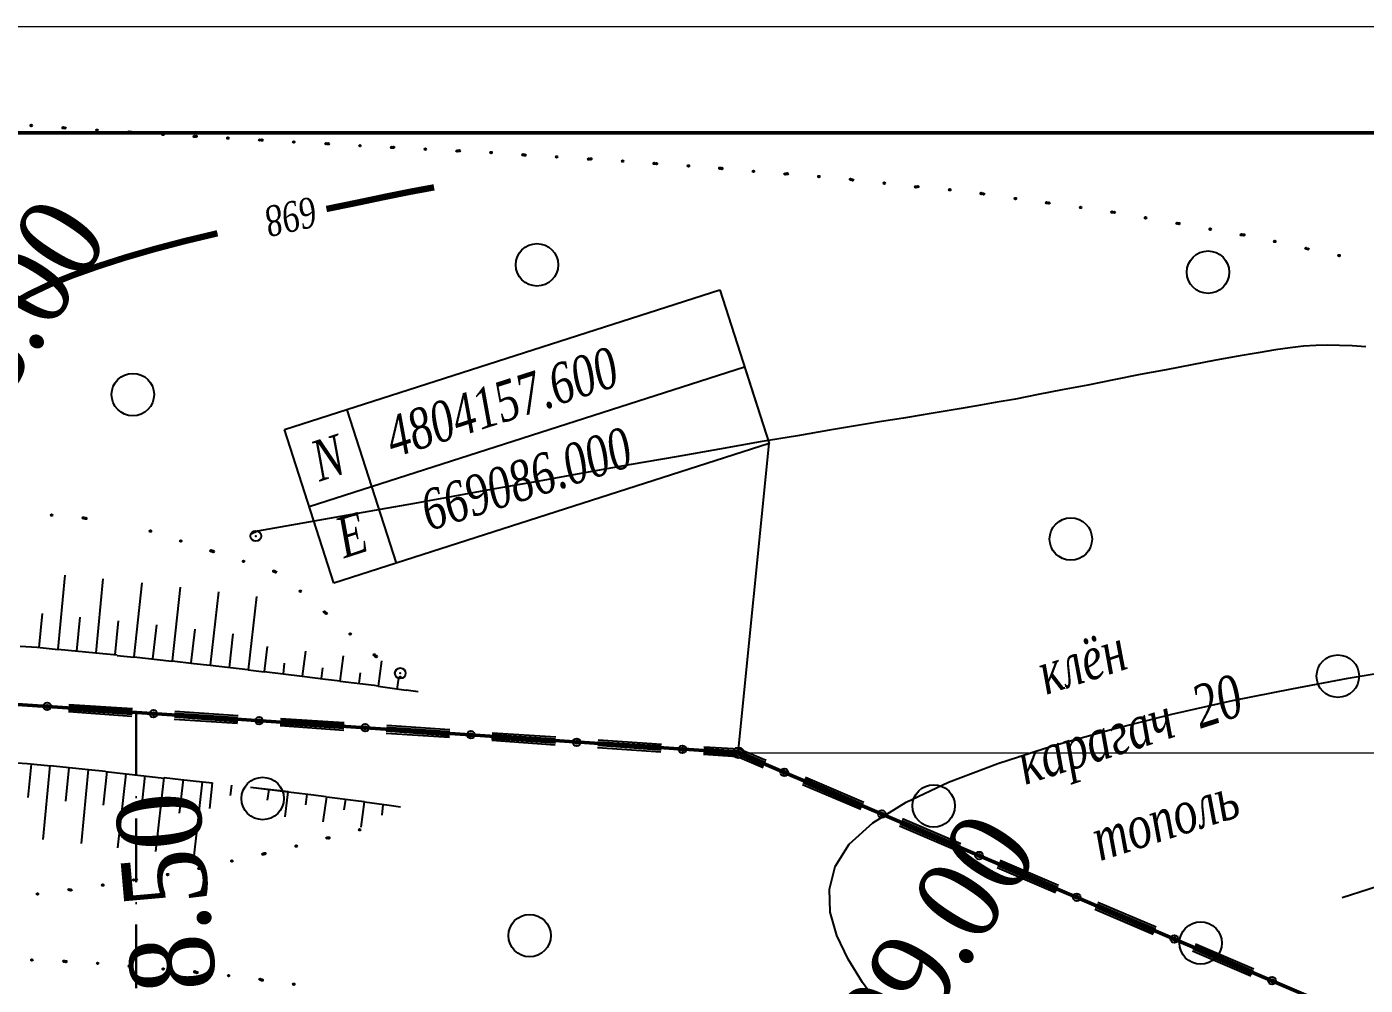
# Model space of a CAD drawing. Header units: millimetres. Extents: x 1353783 to 6492029790, y -7276956 to -512500.
# Drawn here: x 9977647 to 9983954, y -2785349 to -2780831 of the extents above; entities that cross this region are included whole.
import ezdxf

# ---------------------------------------------------------------- set-up
doc = ezdxf.new("R2010")
doc.units = ezdxf.units.MM
doc.linetypes.add('482 Границы районов', pattern=[5, 3, -1, 0, -1])
doc.linetypes.add('CONTI', pattern=[0])
doc.layers.get('0').update_dxf_attribs({"lineweight": 5})
doc.layers.get('Defpoints').update_dxf_attribs({"color": 255})
for name, color, linetype in [('GOR_BUNKNOWN', 212, 'CONTI'), ('GORIZUNKNOWN', 32, 'CONTI'), ('NAD_MРАСТЕНИ', 94, 'CONTI'), ('PI_DTUNKNOWN', 250, 'CONTI'), ('PI_DTГРАНИЦЫ', 10, 'CONTI'), ('SETKR', 7, 'CONTI'), ('SIT_LГРАНИЦЫ', 10, 'CONTI'), ('SIT_LРЕЛЬЕФ', 7, 'CONTI'), ('ZAPSKРАСТЕНИ', 94, 'CONTI'), ('ГРАНИЦЫ', 7, 'CONTI'), ('Заливка', 7, 'Continuous'), ('РЕЛЬЕФ', 7, 'CONTI')]:
    doc.layers.add(name, color=color, linetype=linetype)
for name, color, linetype, lineweight in [('ГП-Граница учасика ИЖС', 3, 'Continuous', 5), ('ГР.УЧ', 12, 'ограждение1', 40), ('штамп', 7, 'Continuous', 50)]:
    doc.layers.add(name, color=color, linetype=linetype, lineweight=lineweight)
doc.styles.add('SHRFT', font='', dxfattribs={"width": 0.75})
doc.styles.add('tandem1', font='', dxfattribs={"width": 0.9})
doc.styles.get('SHRFT').set_extended_font_data('Times New Roman Cyr', italic=True)
doc.styles.get('tandem1').set_extended_font_data('Times New Roman')
doc.linetypes.add('ограждение1', pattern='A,6.35,-2.54,[133,ltypeshp.shx,S=2.54,R=0,X=-2.54,Y=0],-2.54,25.4', length=36.83)

# ---------------------------------------------------------------- blocks, each defined once
blk = doc.blocks.new('BL_333')
at = {"color": 0}
for p, q in [((0, -3), (0, 3)), ((-3, 0), (3, 0))]:
    blk.add_line(p, q, dxfattribs=at)
blk = doc.blocks.new('BL_2004')
at = {"color": 0}
blk.add_circle((0, 0), 1, dxfattribs=at)
blk = doc.blocks.new('оо')
at = {"layer": 'GOR_BUNKNOWN', "color": 9, "true_color": 0xc7c8ca, "const_width": 0.15}
for points in [[(222893.563, -3431485.602), (222892.893, -3431485.622), (222892.313, -3431485.662), (222891.793, -3431485.732), (222891.323, -3431485.832), (222890.913, -3431485.942), (222890.543, -3431486.072), (222890.193, -3431486.222), (222889.873, -3431486.382), (222889.563, -3431486.552), (222889.243, -3431486.742), (222888.923, -3431486.932), (222888.603, -3431487.132), (222888.283, -3431487.332), (222887.963, -3431487.532), (222887.663, -3431487.722), (222887.363, -3431487.912), (222887.093, -3431488.092), (222886.833, -3431488.252), (222886.603, -3431488.402), (222886.413, -3431488.522)], [(222896.453, -3431485.722), (222895.673, -3431485.662), (222894.923, -3431485.622), (222894.223, -3431485.602), (222893.563, -3431485.602)], [(222901.643, -3431486.252), (222901.103, -3431486.182), (222900.483, -3431486.112), (222899.803, -3431486.042), (222899.073, -3431485.962)]]:
    blk.add_lwpolyline(points, dxfattribs=at)
at = {"layer": 'GORIZUNKNOWN', "color": 9, "true_color": 0xc7c8ca}
for points in [[(222921.393, -3431496.542), (222921.093, -3431496.422), (222920.813, -3431496.322), (222920.553, -3431496.232), (222920.283, -3431496.152), (222920.003, -3431496.082), (222919.693, -3431496.022), (222919.343, -3431495.962), (222918.933, -3431495.902), (222918.463, -3431495.832), (222917.933, -3431495.762), (222917.363, -3431495.692), (222916.753, -3431495.622), (222916.133, -3431495.542), (222915.503, -3431495.472), (222914.883, -3431495.402), (222914.273, -3431495.322), (222913.703, -3431495.252), (222913.163, -3431495.192), (222912.683, -3431495.122), (222912.243, -3431495.062), (222911.823, -3431495.002), (222911.403, -3431494.942), (222910.973, -3431494.882), (222910.513, -3431494.812), (222909.993, -3431494.732), (222909.423, -3431494.642), (222908.763, -3431494.552), (222908.003, -3431494.442), (222907.123, -3431494.312), (222906.163, -3431494.182), (222905.133, -3431494.042), (222904.063, -3431493.892), (222902.963, -3431493.742), (222901.883, -3431493.602), (222900.833, -3431493.452), (222899.833, -3431493.322), (222898.923, -3431493.202), (222898.113, -3431493.092), (222895.203, -3431492.692), (222895.023, -3431492.722)], [(222905.733, -3431507.822), (222905.523, -3431507.182), (222905.373, -3431506.552), (222905.283, -3431505.942), (222905.303, -3431505.372), (222905.453, -3431504.852), (222905.743, -3431504.382), (222906.223, -3431503.982), (222906.903, -3431503.672), (222907.803, -3431503.452), (222908.893, -3431503.302), (222910.133, -3431503.242), (222911.493, -3431503.242), (222912.923, -3431503.292), (222914.393, -3431503.392), (222915.853, -3431503.522), (222917.273, -3431503.682), (222918.613, -3431503.852), (222919.843, -3431504.032)]]:
    blk.add_lwpolyline(points, dxfattribs=at)
at = {"layer": 'PI_DTUNKNOWN', "color": 9, "true_color": 0xc7c8ca}
for centre in [(222895.133, -3431492.792), (222897.383, -3431496.912)]:
    blk.add_circle(centre, 0.125, dxfattribs=at)
for p in [(222895.133, -3431492.792), (222897.383, -3431496.912)]:
    blk.add_point(p, dxfattribs=at)
at = {"layer": 'PI_DTГРАНИЦЫ', "color": 9, "true_color": 0xc7c8ca}
blk.add_circle((222904.393, -3431501.132), 0.125, dxfattribs=at)
blk.add_point((222904.393, -3431501.132), dxfattribs=at)
at = {"layer": 'SIT_LГРАНИЦЫ', "color": 9, "true_color": 0xc7c8ca}
for p, q in [((222889.663, -3431495.382), (222891.053, -3431495.942)), ((222889.673, -3431495.342), (222891.073, -3431495.902)), ((222889.693, -3431495.302), (222891.083, -3431495.852)), ((222889.713, -3431495.262), (222891.103, -3431495.812)), ((222889.723, -3431495.222), (222891.123, -3431495.772)), ((222891.983, -3431496.312), (222893.373, -3431496.862)), ((222892.003, -3431496.262), (222893.393, -3431496.822)), ((222892.013, -3431496.222), (222893.413, -3431496.782)), ((222892.033, -3431496.182), (222893.423, -3431496.732)), ((222892.053, -3431496.142), (222893.443, -3431496.692)), ((222894.373, -3431497.062), (222895.773, -3431497.612)), ((222894.313, -3431497.222), (222895.703, -3431497.782)), ((222894.323, -3431497.182), (222895.723, -3431497.742)), ((222894.343, -3431497.142), (222895.733, -3431497.692)), ((222894.363, -3431497.102), (222895.753, -3431497.652)), ((222896.703, -3431497.982), (222898.093, -3431498.532)), ((222896.633, -3431498.152), (222898.023, -3431498.702)), ((222896.653, -3431498.102), (222898.043, -3431498.662)), ((222896.663, -3431498.062), (222898.063, -3431498.622)), ((222896.683, -3431498.022), (222898.073, -3431498.572)), ((222899.003, -3431498.952), (222900.393, -3431499.502)), ((222899.013, -3431498.912), (222900.413, -3431499.462)), ((222898.953, -3431499.072), (222900.343, -3431499.632)), ((222898.963, -3431499.032), (222900.363, -3431499.592)), ((222898.983, -3431498.992), (222900.373, -3431499.542)), ((222901.323, -3431499.872), (222902.713, -3431500.422)), ((222901.343, -3431499.832), (222902.733, -3431500.382)), ((222901.273, -3431500.002), (222902.663, -3431500.552)), ((222901.293, -3431499.952), (222902.683, -3431500.512)), ((222901.303, -3431499.912), (222902.703, -3431500.472)), ((222903.633, -3431500.832), (222904.393, -3431501.132)), ((222903.653, -3431500.792), (222904.413, -3431501.092)), ((222903.663, -3431500.752), (222904.443, -3431501.052)), ((222903.603, -3431500.912), (222904.343, -3431501.212)), ((222903.613, -3431500.872), (222904.363, -3431501.172)), ((222904.393, -3431501.132), (222904.903, -3431501.572)), ((222904.413, -3431501.092), (222904.933, -3431501.542)), ((222904.443, -3431501.052), (222904.963, -3431501.502)), ((222904.343, -3431501.212), (222904.843, -3431501.642)), ((222904.373, -3431501.172), (222904.873, -3431501.612)), ((222905.603, -3431502.302), (222906.733, -3431503.282)), ((222905.633, -3431502.262), (222906.763, -3431503.252)), ((222905.663, -3431502.232), (222906.793, -3431503.212)), ((222905.693, -3431502.192), (222906.823, -3431503.182)), ((222905.723, -3431502.162), (222906.853, -3431503.142)), ((222907.483, -3431503.932), (222908.613, -3431504.912)), ((222907.513, -3431503.892), (222908.643, -3431504.882)), ((222907.543, -3431503.862), (222908.673, -3431504.842)), ((222907.573, -3431503.832), (222908.703, -3431504.812)), ((222907.603, -3431503.792), (222908.733, -3431504.772)), ((222909.373, -3431505.572), (222910.503, -3431506.552)), ((222909.403, -3431505.532), (222910.533, -3431506.522)), ((222909.433, -3431505.502), (222910.563, -3431506.482)), ((222909.463, -3431505.462), (222910.593, -3431506.452)), ((222909.493, -3431505.432), (222910.623, -3431506.412)), ((222911.323, -3431507.142), (222912.453, -3431508.122)), ((222911.353, -3431507.112), (222912.483, -3431508.092)), ((222911.383, -3431507.072), (222912.513, -3431508.052)), ((222911.263, -3431507.212), (222912.393, -3431508.192)), ((222911.293, -3431507.172), (222912.423, -3431508.162)), ((222913.273, -3431508.712), (222914.403, -3431509.692)), ((222913.153, -3431508.852), (222914.283, -3431509.832)), ((222913.183, -3431508.812), (222914.313, -3431509.802)), ((222913.213, -3431508.782), (222914.343, -3431509.762)), ((222913.243, -3431508.742), (222914.373, -3431509.732))]:
    blk.add_line(p, q, dxfattribs=at)
for centre, radius in [((222889.223, -3431495.112), 0.09), ((222889.223, -3431495.112), 0.04), ((222891.553, -3431496.042), 0.09), ((222891.553, -3431496.042), 0.04), ((222893.873, -3431496.962), 0.09), ((222893.873, -3431496.962), 0.04), ((222896.203, -3431497.882), 0.09), ((222896.203, -3431497.882), 0.04), ((222898.523, -3431498.802), 0.09), ((222898.523, -3431498.802), 0.04), ((222900.843, -3431499.732), 0.09), ((222900.843, -3431499.732), 0.04), ((222903.163, -3431500.652), 0.09), ((222903.163, -3431500.652), 0.04), ((222905.283, -3431501.902), 0.09), ((222905.283, -3431501.902), 0.04), ((222907.173, -3431503.542), 0.09), ((222907.173, -3431503.542), 0.04), ((222909.053, -3431505.172), 0.09), ((222909.053, -3431505.172), 0.04), ((222910.943, -3431506.812), 0.09), ((222910.943, -3431506.812), 0.04), ((222912.833, -3431508.452), 0.09), ((222912.833, -3431508.452), 0.04), ((222914.723, -3431510.092), 0.09), ((222914.723, -3431510.092), 0.04)]:
    blk.add_circle(centre, radius, dxfattribs=at)
at = {"layer": 'SIT_LРЕЛЬЕФ', "color": 9, "true_color": 0xc7c8ca}
for p, q in [((222890.563, -3431492.292), (222889.873, -3431493.902)), ((222891.393, -3431492.652), (222890.703, -3431494.262)), ((222889.783, -3431492.992), (222889.463, -3431493.732)), ((222892.233, -3431493.022), (222891.523, -3431494.622)), ((222889.053, -3431493.562), (222889.423, -3431493.712)), ((222890.603, -3431493.342), (222890.283, -3431494.082)), ((222893.063, -3431493.392), (222892.353, -3431494.992)), ((222889.423, -3431493.712), (222889.883, -3431493.912)), ((222889.873, -3431493.902), (222890.703, -3431494.262)), ((222891.433, -3431493.702), (222891.113, -3431494.442)), ((222893.893, -3431493.772), (222893.173, -3431495.362)), ((222892.263, -3431494.072), (222891.933, -3431494.802)), ((222894.713, -3431494.152), (222893.993, -3431495.742)), ((222890.703, -3431494.262), (222891.163, -3431494.462)), ((222891.163, -3431494.472), (222891.523, -3431494.632)), ((222893.093, -3431494.442), (222892.763, -3431495.172)), ((222891.523, -3431494.622), (222892.343, -3431494.992)), ((222893.913, -3431494.822), (222893.583, -3431495.552)), ((222892.353, -3431494.992), (222892.823, -3431495.202)), ((222892.823, -3431495.202), (222893.173, -3431495.362)), ((222893.173, -3431495.362), (222893.993, -3431495.732)), ((222894.593, -3431495.352), (222894.343, -3431495.892)), ((222893.993, -3431495.742), (222894.343, -3431495.902)), ((222895.413, -3431495.732), (222895.163, -3431496.272)), ((222894.343, -3431495.892), (222895.163, -3431496.272)), ((222894.853, -3431495.852), (222894.753, -3431496.082)), ((222896.223, -3431496.112), (222895.973, -3431496.652)), ((222888.043, -3431496.122), (222888.363, -3431496.252)), ((222888.143, -3431497.022), (222888.453, -3431496.292)), ((222888.363, -3431496.252), (222888.873, -3431496.472)), ((222895.163, -3431496.272), (222895.663, -3431496.502)), ((222895.673, -3431496.232), (222895.573, -3431496.462)), ((222888.173, -3431498.072), (222888.863, -3431496.462)), ((222888.863, -3431496.462), (222889.693, -3431496.822)), ((222888.963, -3431497.372), (222889.273, -3431496.642)), ((222895.663, -3431496.502), (222895.983, -3431496.652)), ((222895.973, -3431496.652), (222896.713, -3431496.992)), ((222896.483, -3431496.612), (222896.383, -3431496.842)), ((222897.053, -3431496.502), (222896.793, -3431497.042)), ((222889.003, -3431498.432), (222889.693, -3431496.822)), ((222889.693, -3431496.822), (222890.063, -3431496.982)), ((222889.773, -3431497.732), (222890.103, -3431497.002)), ((222890.063, -3431496.992), (222890.513, -3431497.192)), ((222896.713, -3431496.992), (222896.793, -3431497.032)), ((222896.793, -3431497.042), (222897.393, -3431497.332)), ((222897.303, -3431497.012), (222897.193, -3431497.242)), ((222889.793, -3431498.792), (222890.513, -3431497.192)), ((222890.513, -3431497.192), (222891.333, -3431497.562)), ((222890.593, -3431498.102), (222890.923, -3431497.372)), ((222897.393, -3431497.322), (222897.593, -3431497.422)), ((222890.613, -3431499.152), (222891.333, -3431497.552)), ((222891.333, -3431497.552), (222891.693, -3431497.712)), ((222897.603, -3431497.422), (222897.653, -3431497.452)), ((222891.423, -3431498.462), (222891.753, -3431497.732)), ((222891.443, -3431499.522), (222892.163, -3431497.922)), ((222891.693, -3431497.712), (222892.163, -3431497.922)), ((222892.163, -3431497.922), (222892.383, -3431498.022)), ((222892.133, -3431498.572), (222892.383, -3431498.022)), ((222892.693, -3431498.432), (222892.793, -3431498.212)), ((222893.203, -3431498.392), (222894.023, -3431498.762)), ((222893.203, -3431498.392), (222894.013, -3431498.762)), ((222893.493, -3431498.802), (222893.603, -3431498.572)), ((222893.763, -3431499.302), (222894.013, -3431498.762)), ((222894.013, -3431498.762), (222894.503, -3431498.992)), ((222894.313, -3431499.182), (222894.423, -3431498.952)), ((222894.503, -3431498.992), (222894.833, -3431499.142)), ((222894.583, -3431499.692), (222894.843, -3431499.152)), ((222894.843, -3431499.152), (222895.523, -3431499.472)), ((222895.143, -3431499.572), (222895.253, -3431499.342)), ((222895.393, -3431500.082), (222895.653, -3431499.542)), ((222895.523, -3431499.472), (222895.653, -3431499.532)), ((222895.653, -3431499.542), (222896.183, -3431499.792)), ((222895.953, -3431499.962), (222896.053, -3431499.742)), ((222896.183, -3431499.792), (222896.423, -3431499.912))]:
    blk.add_line(p, q, dxfattribs=at)
for centre in [(222893.053, -3431481.962), (222893.753, -3431482.242), (222893.793, -3431482.262), (222894.493, -3431482.542), (222895.193, -3431482.812), (222895.243, -3431482.832), (222895.943, -3431483.112), (222896.633, -3431483.382), (222896.673, -3431483.392), (222897.373, -3431483.662), (222898.073, -3431483.932), (222898.123, -3431483.952), (222898.823, -3431484.222), (222899.533, -3431484.492), (222899.583, -3431484.512), (222900.283, -3431484.782), (222900.983, -3431485.052), (222901.023, -3431485.062), (222901.723, -3431485.332), (222902.423, -3431485.602), (222902.473, -3431485.612), (222903.173, -3431485.882), (222903.873, -3431486.162), (222903.913, -3431486.182), (222904.613, -3431486.452), (222905.313, -3431486.732), (222905.363, -3431486.742), (222906.063, -3431487.022), (222906.753, -3431487.302), (222906.803, -3431487.322), (222907.503, -3431487.602), (222908.193, -3431487.882), (222908.233, -3431487.902), (222908.923, -3431488.192), (222909.613, -3431488.482), (222909.663, -3431488.492), (222910.353, -3431488.782), (222911.043, -3431489.072), (222911.083, -3431489.102), (222911.773, -3431489.402), (222912.453, -3431489.712), (222912.503, -3431489.722), (222913.193, -3431490.022), (222913.873, -3431490.332), (222913.923, -3431490.362), (222914.603, -3431490.692), (222890.703, -3431490.852), (222915.273, -3431491.012), (222915.323, -3431491.032), (222891.393, -3431491.142), (222891.443, -3431491.172), (222916.003, -3431491.362), (222916.673, -3431491.692), (222916.723, -3431491.712), (222892.803, -3431491.922), (222917.383, -3431492.062), (222893.413, -3431492.362), (222918.053, -3431492.412), (222918.093, -3431492.432), (222894.023, -3431492.802), (222894.063, -3431492.832), (222918.753, -3431492.782), (222894.673, -3431493.272), (222919.413, -3431493.132), (222919.463, -3431493.152), (222920.113, -3431493.522), (222895.283, -3431493.712), (222895.313, -3431493.742), (222920.763, -3431493.902), (222920.803, -3431493.932), (222895.733, -3431494.352), (222921.453, -3431494.302), (222896.123, -3431494.992), (222896.153, -3431495.032), (222896.543, -3431495.672), (222896.933, -3431496.312), (222896.963, -3431496.362), (222897.353, -3431497.002), (222887.653, -3431499.252), (222888.393, -3431499.382), (222888.433, -3431499.402), (222889.183, -3431499.522), (222889.913, -3431499.632), (222889.973, -3431499.642), (222890.713, -3431499.752), (222891.463, -3431499.842), (222891.513, -3431499.842), (222892.253, -3431499.912), (222893.003, -3431499.982), (222893.043, -3431499.982), (222893.803, -3431500.042), (222894.553, -3431500.082), (222894.593, -3431500.092), (222895.343, -3431500.132), (222887.053, -3431500.692), (222887.763, -3431500.952), (222887.803, -3431500.972), (222888.503, -3431501.242), (222889.193, -3431501.532), (222889.243, -3431501.552), (222889.933, -3431501.842), (222890.623, -3431502.132), (222890.663, -3431502.162), (222891.353, -3431502.462), (222892.033, -3431502.772), (222892.073, -3431502.802), (222892.753, -3431503.122)]:
    blk.add_circle(centre, 0.02, dxfattribs=at)
at = {"layer": 'ГРАНИЦЫ', "color": 9, "linetype": 'CONTI', "true_color": 0xc7c8ca}
for p, q in [((222896.543, -3431490.612), (222907.313, -3431490.612)), ((222896.543, -3431494.412), (222896.543, -3431490.612)), ((222898.083, -3431490.612), (222898.083, -3431494.412)), ((222907.313, -3431490.612), (222907.313, -3431494.412)), ((222896.543, -3431492.512), (222907.313, -3431492.512)), ((222907.313, -3431492.512), (222907.313, -3431494.412)), ((222907.313, -3431494.412), (222896.543, -3431494.412)), ((222904.393, -3431501.132), (222907.313, -3431494.412))]:
    blk.add_line(p, q, dxfattribs=at)
blk.add_circle((222904.393, -3431501.132), 0.125, dxfattribs=at)
at = {"layer": 'SETKR', "color": 9, "true_color": 0xc7c8ca, "xscale": 0.5000000000000001, "yscale": 0.5000000000000001, "zscale": 0.5000000000000001}
blk.add_blockref('BL_333', (222918.393, -3431508.732), dxfattribs=at)
at = {"layer": 'ZAPSKРАСТЕНИ', "color": 9, "true_color": 0xc7c8ca, "xscale": 0.5000000000000001, "yscale": 0.5000000000000001, "zscale": 0.5000000000000001}
for p in [(222893.393, -3431488.732), (222903.393, -3431488.732), (222918.393, -3431493.732), (222893.393, -3431498.732), (222913.393, -3431498.732), (222898.393, -3431503.732), (222908.393, -3431503.732), (222918.393, -3431503.732), (222913.393, -3431508.732)]:
    blk.add_blockref('BL_2004', p, dxfattribs=at)
at = {"layer": 'GOR_BUNKNOWN', "color": 9, "true_color": 0xc7c8ca, "style": 'SHRFT', "width": 0.75}
blk.add_text('698', height=0.7125, rotation=174.726, dxfattribs=at).set_placement((222898.863, -3431485.582))
at = {"layer": 'NAD_MРАСТЕНИ', "color": 9, "true_color": 0xc7c8ca, "style": 'SHRFT', "width": 0.75}
for s, p in [('клён', (222911.713, -3431502.052)), ('карагач  20', (222910.593, -3431503.922)), ('тополь', (222911.723, -3431506.172))]:
    blk.add_text(s, height=1, dxfattribs=at).set_placement(p)
at = {"layer": 'ГРАНИЦЫ', "color": 9, "true_color": 0xc7c8ca, "style": 'SHRFT', "width": 0.75}
for s, p in [('4804157.600', (222898.783, -3431492.032)), ('N', (222896.953, -3431492.032)), ('E', (222896.953, -3431493.932)), (' 669086.000', (222898.783, -3431493.932))]:
    blk.add_text(s, height=0.95, dxfattribs=at).set_placement(p)

msp = doc.modelspace()

# ---------------------------------------------------------------- linework, layer by layer
at = {"layer": 'ГП-Граница учасика ИЖС', "color": 94, "linetype": '482 Границы районов', "lineweight": 30, "ltscale": 100}
for points in [[(9972767.3, -2788801.7), (9971962.4, -2788801.7), (9971962.4, -2783645.5), (9978162.4, -2784062), (9978162.4, -2788801.7), (9975623.3, -2788801.7)], [(9981655.2, -2788801.6), (9987015.7, -2788801.7), (9987015.7, -2786822.8), (9980999.9, -2784252.7), (9978162.4, -2784062), (9978162.4, -2788801.7), (9978817.2, -2788801.7)]]:
    msp.add_lwpolyline(points, dxfattribs=at)
at = {"layer": 'ГР.УЧ', "lineweight": 50, "ltscale": 50}
msp.add_lwpolyline([(9989974.7, -2788087), (9980999.9, -2784252.7), (9971209.8, -2783594.9), (9961622.1, -2784090.5), (9956026.4, -2789101.7), (9952562.4, -2798133.6), (9952562.4, -2851699.5), (9972185.4, -2856026.2), (9982830, -2857774.9), (9996494.1, -2858056.4)], dxfattribs=at)
at = {"layer": 'Заливка', "color": 18, "lineweight": 13, "ltscale": 100}
msp.add_lwpolyline([(9980999.9, -2784252.7), (9996326, -2784252.7), (9996502, -2785906.7), (9997227, -2782535.4), (9997447.8, -2784263.3), (10013542.4, -2784263.3)], dxfattribs=at)
at = {"layer": 'штамп', "linetype": 'Continuous', "lineweight": 18}
msp.add_lwpolyline([(10055462, -2780830.5), (9936562, -2780830.5), (9936562, -2864930.5), (10055462, -2864930.5)], close=True, dxfattribs=at)
at = {"layer": 'штамп', "linetype": 'Continuous', "lineweight": 50}
msp.add_lwpolyline([(9938562, -2781330.5), (10054962, -2781330.5), (10054962, -2864430.5), (9938562, -2864430.5)], close=True, dxfattribs=at)

# ---------------------------------------------------------------- block references
at = {"layer": 'РЕЛЬЕФ', "color": 240, "lineweight": 30, "true_color": 0xed1f24, "xscale": 200.0000000000001, "yscale": 200.0000000000001, "zscale": 200.0000000000001, "rotation": 17.80578495452471}
msp.add_blockref('оо', (-242329121, 637008728.1), dxfattribs=at)

# ---------------------------------------------------------------- texts
at = {"layer": 'Defpoints', "color": 252, "true_color": 0x939598, "char_height": 396, "width": 748.003, "attachment_point": 5, "style": 'tandem1'}
for s, insert, rotation in [('698.00', (9977480.7, -2782337.7), 57.40423), ('698.50', (9978328.6, -2785179), 95.05923), ('699.00', (9981861.3, -2785234.5), 57.33058)]:
    msp.add_mtext(s, dxfattribs=dict(at, insert=insert, rotation=rotation))

doc.saveas('drawing.dxf')
